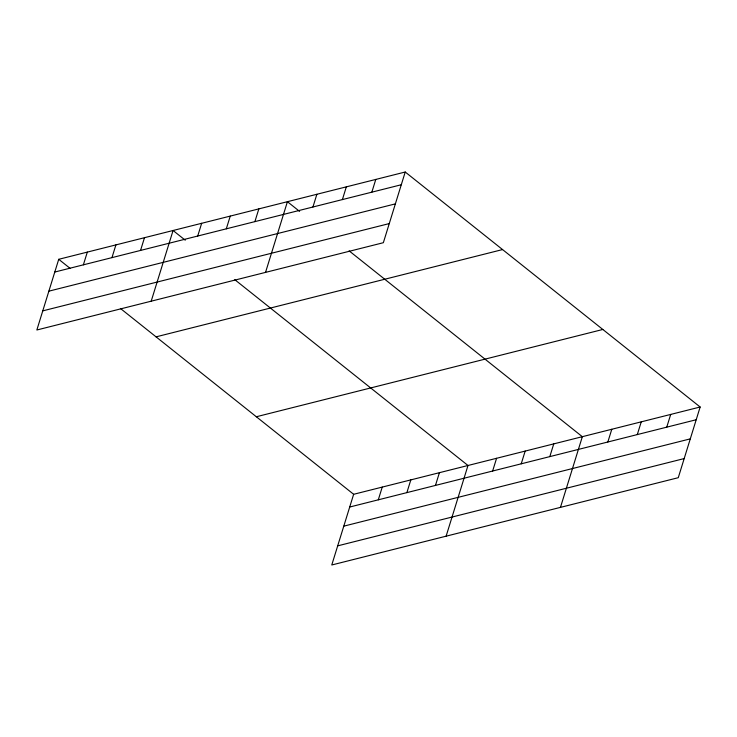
<?xml version="1.0" encoding="UTF-8"?>
<svg xmlns="http://www.w3.org/2000/svg" width="737" height="737" viewBox="0 0 737 737"><rect width="100%" height="100%" fill="white"/><g stroke="black" fill="none" stroke-linecap="round" stroke-linejoin="round"><path stroke-width="1.11" d="M405.23 172.016L58.73 259.304L36.85 329.992L383.351 242.703L405.23 172.016L700.15 407.008L678.27 477.696L331.77 564.984L353.649 494.297L700.15 407.008M83.373 264.832L87.316 252.109M111.96 257.637L115.902 244.905M140.546 250.433L144.489 237.701M151.196 301.184L173.075 230.506L185.245 240.198M197.719 236.033L201.662 223.302M226.305 228.829L230.248 216.098M254.891 221.625L258.834 208.903M265.541 272.377L287.421 201.698L299.591 211.39M312.939 207.005L316.873 194.273M342.392 199.589L346.326 186.857M371.844 192.164L375.778 179.441M378.293 499.824L382.236 487.093M406.879 492.62L410.822 479.898M435.466 485.425L439.409 472.693M446.115 536.177L467.995 465.489L234.771 279.664M492.638 471.017L496.581 458.294M521.225 463.822L525.168 451.09M549.811 456.618L553.754 443.886M560.461 507.369L582.341 436.691L349.117 250.856M607.85 441.997L611.793 429.266M637.302 434.581L641.245 421.85M666.755 427.156L670.698 414.434M54.787 272.036L401.297 184.747M48.872 291.161L395.373 203.873M42.774 310.867L389.274 223.578M156.051 336.855L502.56 249.567M256.319 416.755L602.829 329.467M349.707 507.028L696.207 419.74M343.783 526.154L690.293 438.865M337.684 545.859L684.194 458.571M58.73 259.304L70.024 268.305M120.426 308.462L353.649 494.297"/></g></svg>
